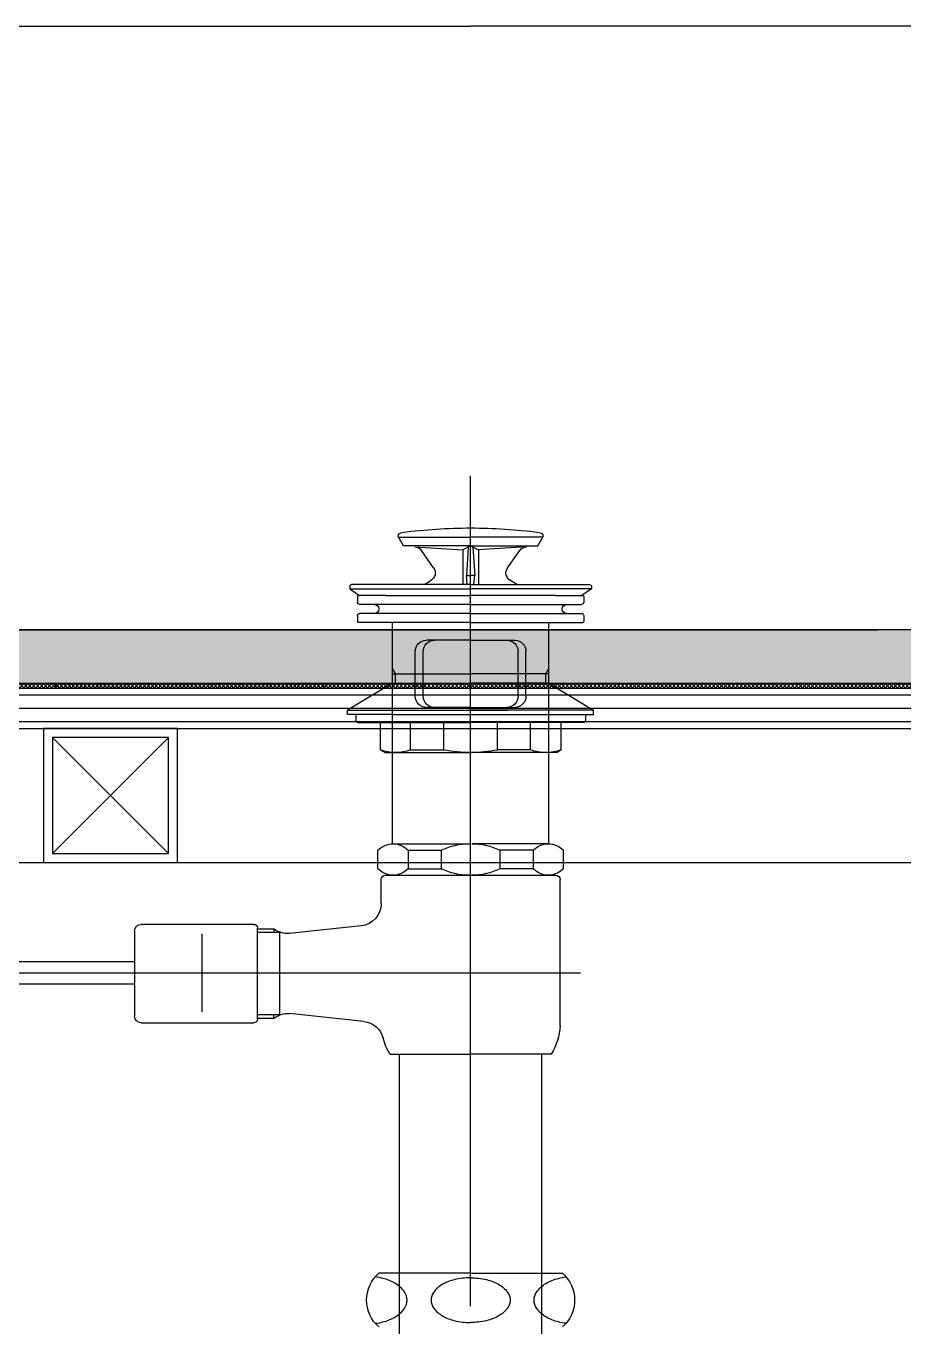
# Model space of a CAD drawing. Header units: millimetres. Extents: x -223175 to 287756, y -120611 to 352956.
# Drawn here: x 279000.1 to 279196.4, y 80758.8 to 81049.6 of the extents above; entities that cross this region are included whole.
import ezdxf

# ---------------------------------------------------------------- set-up
doc = ezdxf.new("R2010")
doc.units = ezdxf.units.MM
doc.header["$LTSCALE"] = 50
for name, color, linetype in [('back', 8, 'Continuous'), ('DE-1', 1, 'Continuous'), ('DE-253', 253, 'Continuous'), ('DE-3', 3, 'Continuous'), ('DE-6', 6, 'Continuous'), ('DE-8', 8, 'Continuous'), ('F-BATH', 6, 'Continuous'), ('I-DIM', 255, 'Continuous'), ('I-F-BATH', 6, 'Continuous')]:
    doc.layers.add(name, color=color, linetype=linetype)

# ---------------------------------------------------------------- blocks, each defined once
blk = doc.blocks.new('각파이프')
at = {"layer": 'DE-1'}
blk.add_lwpolyline([(-30, 0), (0, 0), (0, 30), (-30, 30)], close=True, dxfattribs=at)
at = {"layer": 'DE-8'}
for p, q in [((-28, 28), (-2, 2)), ((-2, 28), (-28, 2))]:
    blk.add_line(p, q, dxfattribs=at)
blk.add_lwpolyline([(-28, 2), (-2, 2), (-2, 28), (-28, 28)], close=True, dxfattribs=at)
blk = doc.blocks.new('CL-827-ele-02')
at = {"layer": 'F-BATH', "color": 252}
for p, q in [((-327.5, 29.64), (-327.5, 215.22)), ((-90.28, 104.18), (-352.05, 104.18))]:
    blk.add_line(p, q, dxfattribs=at)
at = {"layer": 'I-F-BATH'}
for p, q in [((-507.5, 315.8), (-327.5, 315.8)), ((-147.5, 315.8), (-327.5, 315.8)), ((-478.43, 180.8), (-327.5, 180.8)), ((-176.57, 180.8), (-327.5, 180.8))]:
    blk.add_line(p, q, dxfattribs=at)
at = {"layer": 'I-F-BATH', "color": 252}
for p, q in [((-342.5, 199.6), (-343.73, 201.73)), ((-343.61, 201.53), (-327.5, 201.53)), ((-311.39, 201.53), (-327.5, 201.53)), ((-312.5, 199.6), (-311.27, 201.73)), ((-327.5, 199.6), (-342.5, 199.6)), ((-339.98, 199.41), (-329.25, 198.71)), ((-335.77, 194.72), (-338.49, 198.57)), ((-327.5, 199.6), (-329.25, 198.71)), ((-329.25, 198.71), (-329.25, 191)), ((-328.02, 199.33), (-328.45, 192.93)), ((-327.5, 199.6), (-312.5, 199.6)), ((-327.5, 199.6), (-325.75, 198.71)), ((-326.98, 199.33), (-326.55, 192.93)), ((-315.02, 199.41), (-325.75, 198.71)), ((-325.75, 198.71), (-325.75, 191)), ((-319.23, 194.72), (-316.51, 198.57)), ((-328.45, 192.95), (-327.5, 192.95)), ((-328.25, 191), (-328.45, 192.95)), ((-326.55, 192.95), (-327.5, 192.95)), ((-326.75, 191), (-326.55, 192.95)), ((-354.5, 190.6), (-354.5, 190)), ((-354.5, 190), (-352.36, 188.5)), ((-354.5, 190), (-327.5, 190)), ((-344.8, 191), (-354.1, 191)), ((-327.5, 191), (-344.8, 191)), ((-337.86, 191), (-336.41, 191.83)), ((-327.5, 191), (-310.2, 191)), ((-300.5, 190), (-327.5, 190)), ((-317.14, 191), (-318.59, 191.83)), ((-310.2, 191), (-300.9, 191)), ((-300.5, 190), (-302.64, 188.5)), ((-300.5, 190.6), (-300.5, 190)), ((-352.8, 188.3), (-352.8, 187)), ((-346.5, 188.5), (-352.6, 188.5)), ((-327.5, 186.5), (-352.3, 186.5)), ((-346.5, 188.5), (-327.5, 188.5)), ((-308.5, 188.5), (-327.5, 188.5)), ((-327.5, 186.5), (-302.7, 186.5)), ((-308.5, 188.5), (-302.4, 188.5)), ((-302.2, 188.3), (-302.2, 187)), ((-352.8, 184), (-352.8, 182.7)), ((-327.5, 184.5), (-352.3, 184.5)), ((-327.5, 184.5), (-302.7, 184.5)), ((-302.2, 184), (-302.2, 182.7)), ((-327.5, 182.5), (-352.6, 182.5)), ((-345, 151.9), (-345, 182.5)), ((-327.5, 182.5), (-302.4, 182.5)), ((-310, 151.9), (-310, 182.5)), ((-327.5, 178.5), (-337.37, 178.5)), ((-327.5, 178.5), (-317.63, 178.5)), ((-339.87, 166), (-339.87, 176)), ((-338.11, 166), (-338.11, 176)), ((-316.89, 166), (-316.89, 176)), ((-315.13, 166), (-315.13, 176)), ((-344.3, 171), (-345, 172.21)), ((-310.7, 171), (-310, 172.21)), ((-345, 168.9), (-355, 162.9)), ((-345, 171), (-327.5, 171)), ((-345, 168.9), (-327.5, 168.9)), ((-344.3, 168.9), (-344.3, 171)), ((-310, 171), (-327.5, 171)), ((-310, 168.9), (-327.5, 168.9)), ((-310.7, 168.9), (-310.7, 171)), ((-310, 168.9), (-300, 162.9)), ((-355, 161.9), (-355, 162.9)), ((-355, 162.9), (-327.5, 162.9)), ((-327.5, 163.5), (-337.37, 163.5)), ((-327.5, 162.9), (-335.82, 162.9)), ((-327.5, 163.5), (-317.63, 163.5)), ((-300, 162.9), (-327.5, 162.9)), ((-300, 161.9), (-300, 162.9)), ((-345, 161.9), (-355, 161.9)), ((-353.19, 161.9), (-353.19, 160.6)), ((-352.69, 160.1), (-347.69, 160.1)), ((-347.69, 160.1), (-347.69, 153.98)), ((-347.69, 160.1), (-327.5, 160.1)), ((-310, 161.9), (-345, 161.9)), ((-340.92, 153.98), (-340.92, 160.1)), ((-333.52, 153.98), (-333.52, 160.1)), ((-307.31, 160.1), (-327.5, 160.1)), ((-321.48, 153.98), (-321.48, 160.1)), ((-314.08, 153.98), (-314.08, 160.1)), ((-310, 161.9), (-300, 161.9)), ((-302.31, 160.1), (-307.31, 160.1)), ((-307.31, 160.1), (-307.31, 153.98)), ((-301.81, 161.9), (-301.81, 160.6)), ((-346.69, 153.4), (-347.69, 153.98)), ((-346.69, 153.4), (-345.29, 153.4)), ((-345.29, 153.4), (-327.5, 153.4)), ((-345, 132.99), (-345, 153.4)), ((-340.92, 153.98), (-333.52, 153.98)), ((-309.71, 153.4), (-327.5, 153.4)), ((-314.08, 153.98), (-321.48, 153.98)), ((-310, 132.99), (-310, 153.4)), ((-308.31, 153.4), (-309.71, 153.4)), ((-308.31, 153.4), (-307.31, 153.98)), ((-348.24, 127.44), (-348.24, 131.55)), ((-344.86, 133), (-327.74, 133)), ((-341.47, 131.55), (-341.47, 127.44)), ((-341.47, 131.55), (-334.07, 131.55)), ((-334.07, 131.55), (-334.07, 127.44)), ((-310.14, 133), (-327.26, 133)), ((-313.53, 131.55), (-320.93, 131.55)), ((-320.93, 131.55), (-320.93, 127.44)), ((-313.53, 131.55), (-313.53, 127.44)), ((-306.76, 127.44), (-306.76, 131.55)), ((-327.5, 126), (-346.5, 126)), ((-341.47, 127.44), (-334.07, 127.44)), ((-310.14, 126), (-327.5, 126)), ((-313.53, 127.44), (-320.93, 127.44)), ((-310.7, 126), (-310.14, 126)), ((-310.14, 126), (-309.74, 126)), ((-308.5, 126), (-310, 126)), ((-347.5, 92.39), (-347.5, 125)), ((-307.5, 119.63), (-307.5, 125)), ((-303.03, 114.66), (-287, 112.94)), ((-283.5, 114), (-283.5, 113.2)), ((-279.84, 114), (-283.5, 114)), ((-279.86, 113.2), (-279.86, 114.2)), ((-279.06, 115), (-253.86, 115)), ((-252.36, 113.5), (-252.36, 107.72)), ((-284.97, 113.2), (-279.86, 113.2)), ((-284.83, 94.75), (-284.83, 113.25)), ((-279.86, 93.8), (-279.86, 113.2)), ((-267.5, 95.46), (-267.5, 112.9)), ((-252.36, 107.72), (-252.36, 94.5)), ((-128.37, 106.68), (-252.36, 106.68)), ((-128.46, 101.68), (-252.36, 101.68)), ((-303.63, 93.27), (-287, 95.05)), ((-284.83, 94.75), (-279.86, 94.75)), ((-283.5, 94), (-283.5, 94.8)), ((-279.84, 94), (-283.5, 94)), ((-253.86, 93), (-279.06, 93)), ((-345.5, 86), (-327.5, 86)), ((-343.38, 86), (-343.38, 5)), ((-309.5, 86), (-327.5, 86)), ((-311.62, 5), (-311.62, 86)), ((-343.75, 37), (-348.04, 37)), ((-343.75, 37), (-348.04, 37)), ((-327.5, 37), (-343.75, 37)), ((-327.5, 37), (-343.75, 37)), ((-327.5, 37), (-311.25, 37)), ((-327.5, 37), (-311.25, 37)), ((-311.25, 37), (-306.96, 37)), ((-311.25, 37), (-306.96, 37))]:
    blk.add_line(p, q, dxfattribs=at)
blk.add_lwpolyline([(-236.5, 180.8), (-327.5, 180.8), (-418.5, 180.8)], dxfattribs=at)
at = {"layer": 'I-F-BATH'}
blk.add_lwpolyline([(-418.5, 180.8), (-327.5, 180.8), (-236.5, 180.8)], dxfattribs=at)
at = {"layer": 'I-F-BATH', "color": 252}
for points in [[(-341.69, 31, 0.155217), (-342.29, 32.86, 0.106747), (-344.35, 34.75, 0.073043), (-347.12, 35.87, 0.028511), (-348.85, 36.18, 0.059523)], [(-327.5, 36, 0.057537), (-331.06, 35.59, 0.071219), (-333.76, 34.54, 0.106373), (-335.78, 32.74, 0.159483)], [(-327.5, 36, 0.057537), (-331.06, 35.59, 0.071219), (-333.76, 34.54, 0.106373), (-335.78, 32.74, 0.159483)], [(-327.5, 36, -0.057537), (-323.94, 35.59, -0.071219), (-321.24, 34.54, -0.106373), (-319.22, 32.74, -0.159483)], [(-327.5, 36, -0.057537), (-323.94, 35.59, -0.071219), (-321.24, 34.54, -0.106373), (-319.22, 32.74, -0.159483)], [(-313.31, 31, -0.155217), (-312.71, 32.86, -0.106747), (-310.65, 34.75, -0.073043), (-307.88, 35.87, -0.028511), (-306.15, 36.18, -0.059523)], [(-335.78, 32.74, 0.32729), (-335.78, 29.26, 0.106373), (-333.76, 27.46, 0.071219), (-331.06, 26.41, 0.057537), (-327.5, 26, 0.057537)], [(-319.22, 32.74, -0.32729), (-319.22, 29.26, -0.106373), (-321.24, 27.46, -0.071219), (-323.94, 26.41, -0.057537), (-327.5, 26, -0.057537)], [(-348.85, 25.82, 0.028511), (-347.12, 26.13, 0.073043), (-344.35, 27.25, 0.106747), (-342.29, 29.14, 0.155217), (-341.69, 31, 0.155217)], [(-306.15, 25.82, -0.028511), (-307.88, 26.13, -0.073043), (-310.65, 27.25, -0.106747), (-312.71, 29.14, -0.155217), (-313.31, 31, -0.155217)]]:
    blk.add_lwpolyline(points, format="xyb", dxfattribs=at)
for centre, radius, start, end in [((-327.5, 83.6), 120, 90, 97.3204), ((-327.5, 83.6), 120, 82.6796, 90), ((-342.65, 201.53), 1.1, 97.3204, 169.4262), ((-312.35, 201.53), 1.1, 10.5738, 82.6796), ((-340.13, 197.42), 2, 35.2023, 86.2618), ((-314.87, 197.42), 2, 93.7382, 144.7977), ((-337.41, 193.56), 2, 300, 35.2023), ((-317.59, 193.56), 2, 144.7977, 240), ((-354.1, 190.6), 0.4, 90, 180), ((-300.9, 190.6), 0.4, 0, 90), ((-352.6, 188.3), 0.2, 90, 180), ((-352.3, 187), 0.5, 180, 270), ((-349, 185.5), 1, 270, 90), ((-306, 185.5), 1, 90, 270), ((-302.7, 187), 0.5, 270, 0), ((-302.4, 188.3), 0.2, 360, 90), ((-352.3, 184), 0.5, 90, 180), ((-302.7, 184), 0.5, 0, 90), ((-352.6, 182.7), 0.2, 180, 270), ((-302.4, 182.7), 0.2, 270, 0), ((-337.37, 176), 2.5, 90, 180), ((-335.61, 176), 2.5, 90, 180), ((-319.39, 176), 2.5, 0, 90), ((-317.63, 176), 2.5, 0, 90), ((-337.37, 166), 2.5, 180, 270), ((-335.61, 166), 2.5, 180, 270), ((-319.39, 166), 2.5, 270, 0), ((-317.63, 166), 2.5, 270, 0), ((-352.69, 160.6), 0.5, 180, 270), ((-302.31, 160.6), 0.5, 270, 0), ((-344.3, 163.58), 10.18, 250.5679, 289.4321), ((-327.69, 182.85), 29.46, 258.5956, 270.3737), ((-327.31, 182.85), 29.46, 269.6263, 281.4044), ((-310.7, 163.58), 10.18, 250.5679, 289.4321), ((-344.86, 128.29), 4.7, 43.9409, 136.0591), ((-327.97, 119.39), 13.61, 89.0643, 116.6472), ((-327.03, 119.39), 13.61, 63.3528, 90.9357), ((-310.14, 128.29), 4.7, 43.9409, 136.0591), ((-344.86, 130.7), 4.7, 223.9409, 316.0591), ((-346.5, 125), 1, 90, 180), ((-327.97, 139.6), 13.61, 243.3528, 270.9357), ((-327.03, 139.6), 13.61, 269.0643, 296.6472), ((-310.14, 130.7), 4.7, 223.9409, 316.0591), ((-308.5, 125), 1, 0, 90), ((-302.5, 119.63), 5, 180, 263.8845), ((-286.59, 117.93), 5, 265.3322, 308.1927), ((-279.06, 114.2), 0.8, 90, 180), ((-253.86, 113.5), 1.5, 0, 90), ((-303.1, 88.3), 5, 96.1155, 165.0405), ((-286.59, 90.07), 5, 51.8073, 94.6678), ((-279.06, 93.8), 0.8, 180, 270), ((-253.86, 94.5), 1.5, 270, 0), ((-334.51, 92.94), 13, 182.42, 212.3), ((-320.49, 92.94), 13, 327.7, 345.0405), ((-342.75, 31), 8, 131.4096, 228.5904), ((-312.25, 31), 8, 311.4096, 48.5904)]:
    blk.add_arc(centre, radius, start, end, dxfattribs=at)

msp = doc.modelspace()

# ---------------------------------------------------------------- hatches: boundary and pattern name
at = {"layer": 'back'}
h = msp.add_hatch(dxfattribs=at)
h.set_pattern_fill('ANSI33', color=256, style=0)
h.set_pattern_definition([(45, (306607.3656, 57582.74), (-4.4901281, 4.4901281), []), (45, (306611.856, 57582.74), (-4.4901281, 4.4901281), [3.175, -1.5875])])
h.paths.add_polyline_path([(279334.9534, 80902.5701), (279334.9534, 80909.5701), (279329.9534, 80914.5701), (278736.9528, 80914.5691), (278736.9529, 80902.5691)])
at = {"layer": 'DE-253'}
h = msp.add_hatch(dxfattribs=at)
h.set_pattern_fill('_USER', color=253, scale=3, angle=360, pattern_type=0)
h.set_pattern_definition([(360, (12407693.6648, -3150342.907), (1e-15, 3), [])])
h.paths.add_polyline_path([(278724.9496, 80892.5684), (279321.9528, 80892.5684), (279321.9528, 80901.5672), (278724.9496, 80901.5672)])
at = {"layer": 'I-DIM'}
h = msp.add_hatch(dxfattribs=at)
h.set_pattern_fill('ANSI37', color=250, scale=5, angle=90, style=0)
h.set_pattern_definition([(135, (571634.38463, 170599.4424), (-0.4419417382, -0.4419417382), []), (225, (571634.38463, 170599.4424), (0.4419417382, -0.4419417382), [])])
h.paths.add_polyline_path([(278761.2139, 80901.567), (279263.2146, 80901.5672), (279263.2146, 80902.5672), (278761.2139, 80902.567)])
h = msp.add_hatch(dxfattribs=at)
h.set_pattern_fill('ANSI37', color=250, scale=5, angle=90, style=0)
h.set_pattern_definition([(135, (571402.84545, 170599.4424), (-0.4419417382, -0.4419417382), []), (225, (571402.84545, 170599.4424), (0.4419417382, -0.4419417382), [])])
h.paths.add_polyline_path([(279006.6715, 80901.5672), (279066.6715, 80901.5672), (279066.6715, 80902.5672), (279006.6715, 80902.5672)])

# ---------------------------------------------------------------- linework, layer by layer
at = {"layer": 'DE-1'}
msp.add_line((278754.9496, 80862.5669), (279282.9528, 80862.567), dxfattribs=at)
at = {"layer": 'DE-3'}
msp.add_lwpolyline([(279329.9534, 80914.5701), (278736.9528, 80914.5691), (278736.9529, 80902.5691), (279334.9534, 80902.5701)], dxfattribs=at)
at = {"layer": 'DE-6', "ltscale": 10}
for p, q in [((278724.9501, 80901.5669), (279321.9528, 80901.5699)), ((278724.9501, 80892.5669), (279321.9528, 80892.57))]:
    msp.add_line(p, q, dxfattribs=at)
at = {"layer": 'I-DIM', "color": 250}
for points in [[(278761.2139, 80901.567), (279263.2146, 80901.5672), (279263.2146, 80902.5672), (278761.2139, 80902.567)], [(279006.6715, 80901.5672), (279066.6715, 80901.5672), (279066.6715, 80902.5672), (279006.6715, 80902.5672)]]:
    msp.add_lwpolyline(points, close=True, dxfattribs=at)

# ---------------------------------------------------------------- block references
at = {"color": 30, "xscale": -1}
msp.add_blockref('CL-827-ele-02', (278771.9738, 80733.7664), dxfattribs=at)
at = {"color": 0}
msp.add_blockref('각파이프', (279033.9512, 80862.567), dxfattribs=at)

doc.saveas('drawing.dxf')
